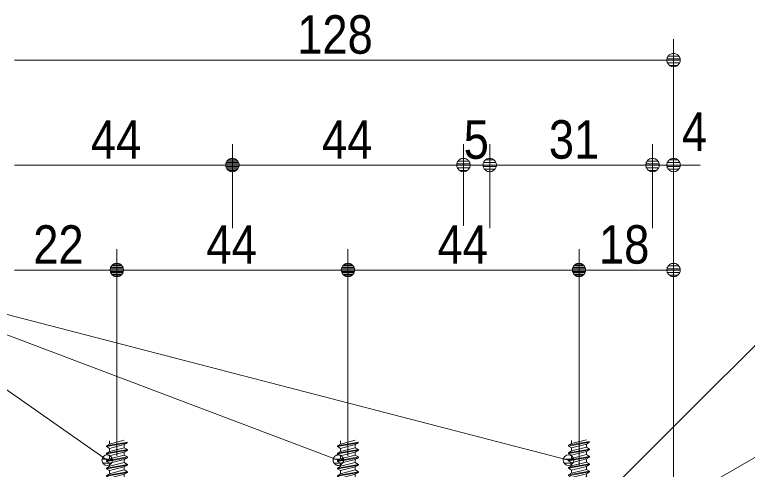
# Model space of a CAD drawing. Units: millimetres, scale not verified, with parts at other scales. Extents: x -6062 to 6062, y -3045 to 3045.
# Drawn here: x 817 to 1515, y 1000 to 1433 of the extents above; entities that cross this region are included whole.
import ezdxf
from ezdxf.enums import TextEntityAlignment as Align

# ---------------------------------------------------------------- set-up
doc = ezdxf.new("R2010")
doc.units = ezdxf.units.MM
doc.header["$LTSCALE"] = 20
for name, color, linetype, lineweight in [('0-0_2寸法-3', 7, 'Continuous', 9), ('0-1_3一般', 7, 'Continuous', 9), ('0-3_2寸法-1', 7, 'Continuous', 9), ('0-4_0', 7, 'Continuous', 9), ('0-5_2寸法-2', 7, 'Continuous', 9)]:
    doc.layers.add(name, color=color, linetype=linetype, lineweight=lineweight)
doc.styles.add('ＭＳ Ｐゴシック', font='')
doc.styles.get('ＭＳ Ｐゴシック').set_extended_font_data('MS PGothic')

# ---------------------------------------------------------------- blocks, each defined once
blk = doc.blocks.new('グループ-70')
at = {"layer": '0-1_3一般'}
for p, q in [((53843.7, 20441.6), (54243.7, 20512.2)), ((54183.7, 20560.2), (53903.7, 20489.5)), ((53903.7, 20548.3), (53903.7, 20489.5)), ((54183.7, 20477.6), (54243.7, 20512.2)), ((53843.7, 20441.6), (53843.7, 20454.9)), ((54243.7, 20384.2), (53843.7, 20313.6)), ((53903.7, 20406.9), (53903.7, 20348.2)), ((54183.7, 20477.6), (54183.7, 20418.9)), ((54183.7, 20336.3), (54243.7, 20370.9)), ((53843.7, 20313.6), (53903.7, 20348.2)), ((53843.7, 20300.2), (53843.7, 20313.6)), ((53843.7, 20300.2), (53903.7, 20265.6)), ((53843.7, 20158.9), (54243.7, 20229.6)), ((53903.7, 20265.6), (54183.7, 20336.3)), ((54183.7, 20277.5), (53903.7, 20206.9)), ((53903.7, 20265.6), (53903.7, 20206.9)), ((54183.7, 20336.3), (54183.7, 20277.5)), ((54243.7, 20242.9), (54183.7, 20277.5)), ((54183.7, 20194.9), (54243.7, 20229.6)), ((54243.7, 20229.6), (54243.7, 20242.9)), ((53843.7, 20158.9), (53843.7, 20172.2)), ((54243.7, 20101.6), (53843.7, 20030.9)), ((53903.7, 20124.3), (53903.7, 20065.5)), ((54183.7, 20194.9), (54183.7, 20136.2)), ((53843.7, 20030.9), (53903.7, 20065.5)), ((53843.7, 20017.6), (53843.7, 20030.9)), ((53843.7, 20017.6), (53903.7, 19982.9)), ((53903.7, 19982.9), (54183.7, 20053.6)), ((54183.7, 19994.9), (53903.7, 19924.2)), ((53903.7, 19982.9), (53903.7, 19924.2)), ((54183.7, 20053.6), (54243.7, 20088.2)), ((54183.7, 20053.6), (54183.7, 19994.9)), ((54243.7, 19960.2), (54183.7, 19994.9)), ((54243.7, 19946.9), (54243.7, 19960.2)), ((53843.7, 19876.2), (54243.7, 19946.9)), ((53843.7, 19876.2), (53843.7, 19889.6)), ((54243.7, 19818.9), (53843.7, 19748.2)), ((53903.7, 19841.6), (53903.7, 19782.9)), ((54183.7, 19912.3), (54243.7, 19946.9)), ((54183.7, 19912.3), (54183.7, 19853.5)), ((53843.7, 19748.2), (53903.7, 19782.9)), ((53843.7, 19734.9), (53843.7, 19748.2)), ((53843.7, 19734.9), (53903.5, 19700.4)), ((53903.5, 19700.4), (53903.7, 19700.3)), ((53903.7, 19700.3), (54183.7, 19770.9)), ((54183.7, 19770.9), (54243.7, 19805.6)), ((54183.7, 19770.9), (54183.7, 19704.9)), ((53853.7, 19654.9), (54233.7, 19654.9)), ((54233.7, 19654.9), (54393.7, 19654.9)), ((54393.7, 19654.9), (54393.7, 19582.7)), ((54043.7, 19394.9), (54043.7, 19346.6))]:
    blk.add_line(p, q, dxfattribs=at)
for points in [[(54243.7, 20525.6), (53843.7, 20454.9), (53903.7, 20489.5)], [(53843.7, 20441.6), (53903.7, 20406.9), (54183.7, 20477.6)], [(53843.7, 20300.2), (54243.7, 20370.9), (54243.7, 20384.2)], [(54243.7, 20384.2), (54183.7, 20418.9), (53903.7, 20348.2)], [(54243.7, 20242.9), (53843.7, 20172.2), (53903.7, 20206.9)], [(53843.7, 20158.9), (53903.7, 20124.3), (54183.7, 20194.9)], [(53843.7, 20017.6), (54243.7, 20088.2), (54243.7, 20101.6)], [(54243.7, 20101.6), (54183.7, 20136.2), (53903.7, 20065.5)], [(54243.7, 19960.2), (53843.7, 19889.6), (53903.7, 19924.2)], [(53843.7, 19876.2), (53903.7, 19841.6), (54183.7, 19912.3)], [(53843.7, 19734.9), (54243.7, 19805.6), (54243.7, 19818.9)], [(54243.7, 19818.9), (54183.7, 19853.5), (53903.7, 19782.9)], [(53693.7, 19582.7), (53693.7, 19654.9), (53853.7, 19654.9)]]:
    blk.add_lwpolyline(points, dxfattribs=at)
for centre, radius, start, end in [((53853.7, 19704.9), 50, 312.40515, 354.8103), ((54233.7, 19704.9), 50, 180, 225), ((53793.7, 19582.7), 100, 180, 205.65891), ((53793.7, 19582.7), 100, 205.65891, 231.31781), ((53853.7, 19704.9), 50, 270, 312.40515), ((54233.7, 19704.9), 50, 225, 270), ((54293.7, 19582.7), 100, 308.68219, 334.34109), ((54293.7, 19582.7), 100, 334.34109, 0), ((54043.7, 19894.9), 500, 231.31781, 250.65891), ((54043.7, 19894.9), 500, 250.65891, 270), ((54043.7, 19894.9), 500, 270, 289.34109), ((54043.7, 19894.9), 500, 289.34109, 308.68219)]:
    blk.add_arc(centre, radius, start, end, dxfattribs=at)
blk = doc.blocks.new('グループ-76')
at = {"layer": '0-1_3一般'}
for p, q in [((58643.7, 20525.6), (58243.7, 20454.9)), ((58243.7, 20441.6), (58643.7, 20512.2)), ((58583.7, 20560.2), (58303.7, 20489.5)), ((58303.7, 20548.3), (58303.7, 20489.5)), ((58583.7, 20477.6), (58643.7, 20512.2)), ((58243.7, 20454.9), (58303.7, 20489.5)), ((58243.7, 20441.6), (58243.7, 20454.9)), ((58243.7, 20441.6), (58303.7, 20406.9)), ((58243.7, 20300.2), (58643.7, 20370.9)), ((58303.7, 20406.9), (58583.7, 20477.6)), ((58583.7, 20418.9), (58303.7, 20348.2)), ((58303.7, 20406.9), (58303.7, 20348.2)), ((58583.7, 20477.6), (58583.7, 20418.9)), ((58643.7, 20384.2), (58583.7, 20418.9)), ((58583.7, 20336.3), (58643.7, 20370.9)), ((58643.7, 20370.9), (58643.7, 20384.2)), ((58243.7, 20300.2), (58243.7, 20313.6)), ((58643.7, 20242.9), (58243.7, 20172.2)), ((58303.7, 20265.6), (58303.7, 20206.9)), ((58583.7, 20336.3), (58583.7, 20277.5)), ((58583.7, 20194.9), (58643.7, 20229.6)), ((58243.7, 20172.2), (58303.7, 20206.9)), ((58243.7, 20158.9), (58243.7, 20172.2)), ((58243.7, 20158.9), (58303.7, 20124.3)), ((58303.7, 20124.3), (58583.7, 20194.9)), ((58583.7, 20136.2), (58303.7, 20065.5)), ((58303.7, 20124.3), (58303.7, 20065.5)), ((58583.7, 20194.9), (58583.7, 20136.2)), ((58643.7, 20101.6), (58583.7, 20136.2)), ((58643.7, 20088.2), (58643.7, 20101.6)), ((58243.7, 20017.6), (58643.7, 20088.2)), ((58243.7, 20017.6), (58243.7, 20030.9)), ((58643.7, 19960.2), (58243.7, 19889.6)), ((58303.7, 19982.9), (58303.7, 19924.2)), ((58583.7, 20053.6), (58643.7, 20088.2)), ((58583.7, 20053.6), (58583.7, 19994.9)), ((58243.7, 19889.6), (58303.7, 19924.2)), ((58243.7, 19876.2), (58243.7, 19889.6)), ((58243.7, 19876.2), (58303.7, 19841.6)), ((58303.7, 19841.6), (58583.7, 19912.3)), ((58583.7, 19853.5), (58303.7, 19782.9)), ((58303.7, 19841.6), (58303.7, 19782.9)), ((58583.7, 19912.3), (58643.7, 19946.9)), ((58583.7, 19912.3), (58583.7, 19853.5)), ((58643.7, 19818.9), (58583.7, 19853.5)), ((58643.7, 19805.6), (58643.7, 19818.9)), ((58243.7, 19734.9), (58643.7, 19805.6)), ((58243.7, 19734.9), (58243.7, 19748.2)), ((58243.7, 19734.9), (58303.5, 19700.4)), ((58303.5, 19700.4), (58303.7, 19700.3)), ((58303.7, 19700.3), (58583.7, 19770.9)), ((58583.7, 19770.9), (58643.7, 19805.6)), ((58583.7, 19770.9), (58583.7, 19704.9)), ((58093.7, 19654.9), (58253.7, 19654.9)), ((58093.7, 19582.7), (58093.7, 19654.9)), ((58793.7, 19654.9), (58793.7, 19582.7)), ((58443.7, 19394.9), (58443.7, 19346.6))]:
    blk.add_line(p, q, dxfattribs=at)
for points in [[(58643.7, 20384.2), (58243.7, 20313.6), (58303.7, 20348.2)], [(58243.7, 20300.2), (58303.7, 20265.6), (58583.7, 20336.3)], [(58243.7, 20158.9), (58643.7, 20229.6), (58643.7, 20242.9)], [(58643.7, 20242.9), (58583.7, 20277.5), (58303.7, 20206.9)], [(58643.7, 20101.6), (58243.7, 20030.9), (58303.7, 20065.5)], [(58243.7, 20017.6), (58303.7, 19982.9), (58583.7, 20053.6)], [(58243.7, 19876.2), (58643.7, 19946.9), (58643.7, 19960.2)], [(58643.7, 19960.2), (58583.7, 19994.9), (58303.7, 19924.2)], [(58643.7, 19818.9), (58243.7, 19748.2), (58303.7, 19782.9)], [(58253.7, 19654.9), (58633.7, 19654.9), (58793.7, 19654.9)]]:
    blk.add_lwpolyline(points, dxfattribs=at)
for centre, radius, start, end in [((58253.7, 19704.9), 50, 312.40515, 354.8103), ((58633.7, 19704.9), 50, 180, 225), ((58193.7, 19582.7), 100, 180, 205.65891), ((58193.7, 19582.7), 100, 205.65891, 231.31781), ((58253.7, 19704.9), 50, 270, 312.40515), ((58633.7, 19704.9), 50, 225, 270), ((58693.7, 19582.7), 100, 308.68219, 334.34109), ((58693.7, 19582.7), 100, 334.34109, 0), ((58443.7, 19894.9), 500, 231.31781, 250.65891), ((58443.7, 19894.9), 500, 250.65891, 270), ((58443.7, 19894.9), 500, 270, 289.34109), ((58443.7, 19894.9), 500, 289.34109, 308.68219)]:
    blk.add_arc(centre, radius, start, end, dxfattribs=at)
blk = doc.blocks.new('グループ-85')
at = {"layer": '0-1_3一般'}
for p, q in [((62643.7, 20451.6), (63043.7, 20522.2)), ((62983.7, 20570.2), (62703.7, 20499.5)), ((62703.7, 20558.3), (62703.7, 20499.5)), ((62983.7, 20487.6), (63043.7, 20522.2)), ((62643.7, 20451.6), (62643.7, 20464.9)), ((63043.7, 20394.2), (62643.7, 20323.6)), ((62703.7, 20416.9), (62703.7, 20358.2)), ((62983.7, 20487.6), (62983.7, 20428.9)), ((62983.7, 20346.3), (63043.7, 20380.9)), ((62643.7, 20323.6), (62703.7, 20358.2)), ((62643.7, 20310.2), (62643.7, 20323.6)), ((62643.7, 20310.2), (62703.7, 20275.6)), ((62643.7, 20168.9), (63043.7, 20239.6)), ((62703.7, 20275.6), (62983.7, 20346.3)), ((62983.7, 20287.5), (62703.7, 20216.9)), ((62703.7, 20275.6), (62703.7, 20216.9)), ((62983.7, 20346.3), (62983.7, 20287.5)), ((63043.7, 20252.9), (62983.7, 20287.5)), ((62983.7, 20204.9), (63043.7, 20239.6)), ((63043.7, 20239.6), (63043.7, 20252.9)), ((62643.7, 20168.9), (62643.7, 20182.2)), ((63043.7, 20111.6), (62643.7, 20040.9)), ((62703.7, 20134.3), (62703.7, 20075.5)), ((62983.7, 20204.9), (62983.7, 20146.2)), ((62983.7, 20063.6), (63043.7, 20098.2)), ((62643.7, 20040.9), (62703.7, 20075.5)), ((62643.7, 20027.6), (62643.7, 20040.9)), ((62643.7, 20027.6), (62703.7, 19992.9)), ((62643.7, 19886.2), (63043.7, 19956.9)), ((62703.7, 19992.9), (62983.7, 20063.6)), ((62983.7, 20004.9), (62703.7, 19934.2)), ((62703.7, 19992.9), (62703.7, 19934.2)), ((62983.7, 20063.6), (62983.7, 20004.9)), ((63043.7, 19970.2), (62983.7, 20004.9)), ((62983.7, 19922.3), (63043.7, 19956.9)), ((63043.7, 19956.9), (63043.7, 19970.2)), ((62643.7, 19886.2), (62643.7, 19899.6)), ((63043.7, 19828.9), (62643.7, 19758.2)), ((62703.7, 19851.6), (62703.7, 19792.9)), ((62983.7, 19922.3), (62983.7, 19863.5)), ((62983.7, 19780.9), (63043.7, 19815.6)), ((62643.7, 19758.2), (62703.7, 19792.9)), ((62643.7, 19744.9), (62643.7, 19758.2)), ((62643.7, 19744.9), (62703.5, 19710.4)), ((62703.5, 19710.4), (62703.7, 19710.3)), ((62703.7, 19710.3), (62983.7, 19780.9)), ((62983.7, 19780.9), (62983.7, 19714.9)), ((62653.7, 19664.9), (63033.7, 19664.9)), ((63033.7, 19664.9), (63193.7, 19664.9)), ((63193.7, 19664.9), (63193.7, 19592.7)), ((62843.7, 19404.9), (62843.7, 19356.6))]:
    blk.add_line(p, q, dxfattribs=at)
for points in [[(63043.7, 20535.6), (62643.7, 20464.9), (62703.7, 20499.5)], [(62643.7, 20451.6), (62703.7, 20416.9), (62983.7, 20487.6)], [(62643.7, 20310.2), (63043.7, 20380.9), (63043.7, 20394.2)], [(63043.7, 20394.2), (62983.7, 20428.9), (62703.7, 20358.2)], [(63043.7, 20252.9), (62643.7, 20182.2), (62703.7, 20216.9)], [(62643.7, 20168.9), (62703.7, 20134.3), (62983.7, 20204.9)], [(62643.7, 20027.6), (63043.7, 20098.2), (63043.7, 20111.6)], [(63043.7, 20111.6), (62983.7, 20146.2), (62703.7, 20075.5)], [(63043.7, 19970.2), (62643.7, 19899.6), (62703.7, 19934.2)], [(62643.7, 19886.2), (62703.7, 19851.6), (62983.7, 19922.3)], [(62643.7, 19744.9), (63043.7, 19815.6), (63043.7, 19828.9)], [(63043.7, 19828.9), (62983.7, 19863.5), (62703.7, 19792.9)], [(62493.7, 19592.7), (62493.7, 19664.9), (62653.7, 19664.9)]]:
    blk.add_lwpolyline(points, dxfattribs=at)
for centre, radius, start, end in [((62653.7, 19714.9), 50, 270, 312.40515), ((62653.7, 19714.9), 50, 312.40515, 354.8103), ((63033.7, 19714.9), 50, 180, 225), ((63033.7, 19714.9), 50, 225, 270), ((62593.7, 19592.7), 100, 180, 205.65891), ((62593.7, 19592.7), 100, 205.65891, 231.31781), ((63093.7, 19592.7), 100, 308.68219, 334.34109), ((63093.7, 19592.7), 100, 334.34109, 0), ((62843.7, 19904.9), 500, 231.31781, 250.65891), ((62843.7, 19904.9), 500, 250.65891, 270), ((62843.7, 19904.9), 500, 270, 289.34109), ((62843.7, 19904.9), 500, 289.34109, 308.68219)]:
    blk.add_arc(centre, radius, start, end, dxfattribs=at)
blk = doc.blocks.new('グループ-101')
at = {"layer": '0-1_3一般'}
for name in ['グループ-70', 'グループ-76', 'グループ-85']:
    blk.add_blockref(name, (0, 0), dxfattribs=at)
blk = doc.blocks.new('グループ-103')
at = {"layer": '0-1_3一般'}
blk.add_blockref('グループ-101', (0, 0), dxfattribs=at)
blk = doc.blocks.new('_Dot')
at = {"layer": '0-4_0'}
for p, q in [((-10, 0), (-20, 0)), ((9.78, 2), (-9.78, 2)), ((7.99, 6), (-7.99, 6)), ((9.16, -3.98), (-9.16, -3.98)), ((6, -7.98), (-6, -7.98))]:
    blk.add_line(p, q, dxfattribs=at)
for points in [[(10, 0), (9.92, 1.25), (9.69, 2.49), (9.3, 3.68), (8.76, 4.82), (8.09, 5.88), (7.29, 6.85), (6.37, 7.71), (5.36, 8.44), (4.26, 9.05), (3.09, 9.51), (1.87, 9.82), (0.63, 9.98), (-0.63, 9.98), (-1.87, 9.82), (-3.09, 9.51), (-4.26, 9.05), (-5.36, 8.44), (-6.37, 7.71), (-7.29, 6.85), (-8.09, 5.88), (-8.76, 4.82), (-9.3, 3.68), (-9.69, 2.49), (-9.92, 1.25), (-10, 0), (0, 0)], [(-10, 0), (-9.92, -1.25), (-9.69, -2.49), (-9.3, -3.68), (-8.76, -4.82), (-8.09, -5.88), (-7.29, -6.85), (-6.37, -7.71), (-5.36, -8.44), (-4.26, -9.05), (-3.09, -9.51), (-1.87, -9.82), (-0.63, -9.98), (0.63, -9.98), (1.87, -9.82), (3.09, -9.51), (4.26, -9.05), (5.36, -8.44), (6.37, -7.71), (7.29, -6.85), (8.09, -5.88), (8.76, -4.82), (9.3, -3.68), (9.69, -2.49), (9.92, -1.25), (10, 0), (0, 0)]]:
    blk.add_lwpolyline(points, close=True, dxfattribs=at)

msp = doc.modelspace()

# ---------------------------------------------------------------- linework, layer by layer
at = {"layer": '0-0_2寸法-3'}
for p, q in [((646.86, 1190.25), (1125.55, 1009.11)), ((646.86, 1190.25), (1344.68, 1009.11)), ((905.71, 1014.11), (905.39, 1014.11)), ((905.71, 1014.11), (905.39, 1014.11)), ((1125.92, 1014.11), (1125.18, 1014.11)), ((1125.92, 1014.11), (1125.18, 1014.11)), ((1344.86, 1014.11), (1344.51, 1014.11)), ((1344.86, 1014.11), (1344.51, 1014.11)), ((910.44, 1010.11), (900.66, 1010.11)), ((909.55, 1006.11), (901.55, 1006.11)), ((1130.46, 1010.11), (1120.64, 1010.11)), ((1129.55, 1006.11), (1121.55, 1006.11)), ((1349.58, 1010.11), (1339.79, 1010.11)), ((1348.68, 1006.11), (1340.69, 1006.11))]:
    msp.add_line(p, q, dxfattribs=at)
for points in [[(905.55, 1009.11), (646.86, 1190.25), (360.56, 1190.25)], [(1394.18, 990.25), (1594.18, 1190.25), (1791.74, 1190.25)], [(1351.08, 912.75), (1658.52, 1090.25), (1968.17, 1090.25)], [(1120.62, 1008.25), (1120.58, 1008.49), (1120.56, 1008.74), (1120.54, 1008.98), (1120.54, 1009.23), (1120.55, 1009.47), (1120.58, 1009.72), (1120.61, 1009.96), (1120.66, 1010.2), (1120.72, 1010.44), (1120.79, 1010.68), (1120.87, 1010.91), (1120.97, 1011.13), (1121.07, 1011.36), (1121.19, 1011.57), (1121.31, 1011.78), (1121.45, 1011.99), (1121.6, 1012.19), (1121.75, 1012.38), (1121.92, 1012.56), (1122.09, 1012.73), (1122.27, 1012.9), (1122.46, 1013.05), (1122.66, 1013.2), (1122.86, 1013.34), (1123.07, 1013.46), (1123.29, 1013.58), (1123.51, 1013.69), (1123.74, 1013.78), (1123.97, 1013.86), (1124.21, 1013.94), (1124.44, 1014), (1124.69, 1014.04), (1124.93, 1014.08), (1125.17, 1014.11), (1125.42, 1014.12), (1125.66, 1014.12), (1125.91, 1014.11), (1126.15, 1014.08), (1126.4, 1014.05)], [(1120.87, 1010.91), (1120.97, 1011.13), (1121.07, 1011.36), (1121.19, 1011.57), (1121.31, 1011.78), (1121.45, 1011.99), (1121.6, 1012.19), (1121.75, 1012.38), (1121.92, 1012.56), (1122.09, 1012.73), (1122.27, 1012.9), (1122.46, 1013.05), (1122.66, 1013.2), (1122.86, 1013.34), (1123.07, 1013.46), (1123.29, 1013.58), (1123.51, 1013.69), (1123.74, 1013.78), (1123.97, 1013.86), (1124.21, 1013.94), (1124.44, 1014), (1124.69, 1014.04), (1124.93, 1014.08), (1125.17, 1014.11), (1125.42, 1014.12), (1125.66, 1014.12), (1125.91, 1014.11), (1126.15, 1014.08), (1126.4, 1014.05), (1126.64, 1014), (1126.88, 1013.94), (1127.11, 1013.87), (1127.34, 1013.79), (1127.57, 1013.69), (1127.79, 1013.59), (1128.01, 1013.47), (1128.22, 1013.35), (1128.43, 1013.21), (1128.62, 1013.06), (1128.81, 1012.91)], [(1126.4, 1014.05), (1126.64, 1014), (1126.88, 1013.94), (1127.11, 1013.87), (1127.34, 1013.79), (1127.57, 1013.69), (1127.79, 1013.59), (1128.01, 1013.47), (1128.22, 1013.35), (1128.43, 1013.21), (1128.62, 1013.06), (1128.81, 1012.91), (1129, 1012.74), (1129.17, 1012.57), (1129.34, 1012.39), (1129.49, 1012.2), (1129.64, 1012), (1129.78, 1011.8), (1129.9, 1011.59), (1130.02, 1011.37), (1130.12, 1011.15), (1130.22, 1010.92), (1130.3, 1010.69), (1130.37, 1010.46), (1130.43, 1010.22), (1130.48, 1009.98), (1130.52, 1009.73), (1130.54, 1009.49), (1130.56, 1009.24), (1130.56, 1009), (1130.54, 1008.75), (1130.52, 1008.51), (1130.48, 1008.26), (1130.44, 1008.02), (1130.38, 1007.78), (1130.31, 1007.55), (1130.22, 1007.32), (1130.13, 1007.09), (1130.03, 1006.87), (1129.91, 1006.65)], [(1128.81, 1012.91), (1129, 1012.74), (1129.17, 1012.57), (1129.34, 1012.39), (1129.49, 1012.2), (1129.64, 1012), (1129.78, 1011.8), (1129.9, 1011.59), (1130.02, 1011.37), (1130.12, 1011.15), (1130.22, 1010.92), (1130.3, 1010.69), (1130.37, 1010.46), (1130.43, 1010.22), (1130.48, 1009.98), (1130.52, 1009.73), (1130.54, 1009.49), (1130.56, 1009.24), (1130.56, 1009), (1130.54, 1008.75), (1130.52, 1008.51), (1130.48, 1008.26), (1130.44, 1008.02), (1130.38, 1007.78), (1130.31, 1007.55), (1130.22, 1007.32), (1130.13, 1007.09), (1130.03, 1006.87), (1129.91, 1006.65), (1129.78, 1006.44), (1129.65, 1006.24), (1129.5, 1006.04), (1129.35, 1005.85), (1129.18, 1005.67), (1129.01, 1005.49), (1128.83, 1005.33), (1128.64, 1005.17), (1128.44, 1005.02), (1128.24, 1004.89), (1128.02, 1004.76)], [(1121.76, 1005.84), (1121.61, 1006.02), (1121.46, 1006.22), (1121.32, 1006.43), (1121.2, 1006.64), (1121.08, 1006.85), (1120.97, 1007.08), (1120.88, 1007.3), (1120.8, 1007.53), (1120.73, 1007.77), (1120.67, 1008.01), (1120.62, 1008.25), (1120.58, 1008.49), (1120.56, 1008.74), (1120.54, 1008.98), (1120.54, 1009.23), (1120.55, 1009.47), (1120.58, 1009.72), (1120.61, 1009.96), (1120.66, 1010.2), (1120.72, 1010.44), (1120.79, 1010.68), (1120.87, 1010.91)], [(1128.02, 1004.76), (1127.81, 1004.64), (1127.59, 1004.54), (1127.36, 1004.44), (1127.13, 1004.36), (1126.89, 1004.29), (1126.65, 1004.23), (1126.41, 1004.18), (1126.17, 1004.14), (1125.93, 1004.12), (1125.68, 1004.11), (1125.43, 1004.11), (1125.19, 1004.12), (1124.94, 1004.14), (1124.7, 1004.18), (1124.46, 1004.22), (1124.22, 1004.28), (1123.99, 1004.35), (1123.75, 1004.44), (1123.53, 1004.53), (1123.31, 1004.64), (1123.09, 1004.75), (1122.88, 1004.88), (1122.67, 1005.01), (1122.48, 1005.16), (1122.28, 1005.32), (1122.1, 1005.48), (1121.93, 1005.65), (1121.76, 1005.84), (1121.61, 1006.02), (1121.46, 1006.22), (1121.32, 1006.43), (1121.2, 1006.64), (1121.08, 1006.85), (1120.97, 1007.08), (1120.88, 1007.3), (1120.8, 1007.53), (1120.73, 1007.77), (1120.67, 1008.01), (1120.62, 1008.25)], [(1129.91, 1006.65), (1129.78, 1006.44), (1129.65, 1006.24), (1129.5, 1006.04), (1129.35, 1005.85), (1129.18, 1005.67), (1129.01, 1005.49), (1128.83, 1005.33), (1128.64, 1005.17), (1128.44, 1005.02), (1128.24, 1004.89), (1128.02, 1004.76), (1127.81, 1004.64), (1127.59, 1004.54), (1127.36, 1004.44), (1127.13, 1004.36), (1126.89, 1004.29), (1126.65, 1004.23), (1126.41, 1004.18), (1126.17, 1004.14), (1125.93, 1004.12), (1125.68, 1004.11), (1125.43, 1004.11), (1125.19, 1004.12), (1124.94, 1004.14), (1124.7, 1004.18), (1124.46, 1004.22), (1124.22, 1004.28), (1123.99, 1004.35), (1123.75, 1004.44), (1123.53, 1004.53), (1123.31, 1004.64), (1123.09, 1004.75), (1122.88, 1004.88), (1122.67, 1005.01), (1122.48, 1005.16), (1122.28, 1005.32), (1122.1, 1005.48), (1121.93, 1005.65), (1121.76, 1005.84)]]:
    msp.add_lwpolyline(points, dxfattribs=at)
for centre in [(905.55, 1009.11), (905.55, 1009.11), (1344.68, 1009.11), (1344.68, 1009.11)]:
    msp.add_circle(centre, 5.01, dxfattribs=at)
at = {"layer": '0-3_2寸法-1'}
for p, q in [((1444.68, 1310.25), (1444.68, 1410.25)), ((817.4, 1390.25), (1431.97, 1390.25)), ((1024.68, 1230.25), (1024.68, 1310.25)), ((1024.68, 1230.25), (1024.68, 1310.25)), ((1244.68, 1232.25), (1244.68, 1310.25)), ((1244.68, 1232.25), (1244.68, 1310.25)), ((1269.68, 1230.25), (1269.68, 1310.25)), ((1269.68, 1230.25), (1269.68, 1310.25)), ((1424.68, 1230.25), (1424.68, 1310.25)), ((817.4, 1290.25), (1011.97, 1290.25)), ((1037.4, 1290.25), (1231.97, 1290.25)), ((1231.97, 1290.25), (1219.26, 1290.25)), ((1244.68, 1290.25), (1269.68, 1290.25)), ((1411.97, 1290.25), (1282.4, 1290.25)), ((1282.4, 1290.25), (1295.11, 1290.25)), ((914.68, 1013.29), (914.68, 1210.25)), ((914.68, 1013.29), (914.68, 1210.25)), ((1134.68, 1013.29), (1134.68, 1210.25)), ((1134.68, 1013.29), (1134.68, 1210.25)), ((1354.68, 1004.75), (1354.68, 1210.25)), ((1354.68, 1004.75), (1354.68, 1210.25)), ((1444.68, 970.25), (1444.68, 1210.25)), ((901.97, 1190.25), (817.4, 1190.25)), ((927.4, 1190.25), (1121.97, 1190.25)), ((1341.97, 1190.25), (1147.4, 1190.25)), ((1367.4, 1190.25), (1431.97, 1190.25))]:
    msp.add_line(p, q, dxfattribs=at)
at = {"layer": '0-5_2寸法-2'}
for p, q in [((1424.68, 1230.25), (1424.68, 1310.25)), ((1444.68, 1210.25), (1444.68, 1310.25)), ((1411.97, 1290.25), (1399.26, 1290.25)), ((1424.68, 1290.25), (1444.68, 1290.25)), ((1457.4, 1290.25), (1470.11, 1290.25))]:
    msp.add_line(p, q, dxfattribs=at)

# ---------------------------------------------------------------- block references
at = {"layer": '0-1_3一般', "xscale": 0.05, "yscale": 0.05}
msp.add_blockref('グループ-103', (-1787.5, 0), dxfattribs=at)
at = {"layer": '0-3_2寸法-1', "xscale": 0.6356201, "yscale": 0.6356201}
for p in [(1444.68, 1390.25), (1024.68, 1290.25), (1244.68, 1290.25), (1244.68, 1290.25), (1424.68, 1290.25), (914.68, 1190.25), (1134.68, 1190.25), (1354.68, 1190.25), (1444.68, 1190.25)]:
    msp.add_blockref('_Dot', p, dxfattribs=at)
at = {"layer": '0-3_2寸法-1', "xscale": 0.6356201, "yscale": 0.6356201, "rotation": 180}
for p in [(1024.68, 1290.25), (1269.68, 1290.25), (1269.68, 1290.25), (914.68, 1190.25), (1134.68, 1190.25), (1354.68, 1190.25)]:
    msp.add_blockref('_Dot', p, dxfattribs=at)
at = {"layer": '0-5_2寸法-2', "xscale": 0.6356201, "yscale": 0.6356201}
msp.add_blockref('_Dot', (1424.68, 1290.25), dxfattribs=at)
at = {"layer": '0-5_2寸法-2', "xscale": 0.6356201, "yscale": 0.6356201, "rotation": 180}
msp.add_blockref('_Dot', (1444.68, 1290.25), dxfattribs=at)

# ---------------------------------------------------------------- texts
at = {"layer": '0-3_2寸法-1', "style": 'ＭＳ Ｐゴシック', "width": 0.9}
for s, p in [('128', (1086.36, 1385.29)), ('44', (889.99, 1285.19)), ('44', (1109.99, 1285.19)), ('5', (1244.89, 1285.19)), ('31', (1325.96, 1285.29)), ('22', (835.09, 1185.19)), ('44', (999.99, 1185.19)), ('44', (1219.99, 1185.19)), ('18', (1373.65, 1185.29))]:
    msp.add_text(s, height=36.66, dxfattribs=at).set_placement(p, align=Align.BOTTOM_LEFT)
at = {"layer": '0-5_2寸法-2', "style": 'ＭＳ Ｐゴシック', "width": 0.9}
msp.add_text('4', height=36.66, dxfattribs=at).set_placement((1452.6, 1292.72), align=Align.BOTTOM_LEFT)

doc.saveas('drawing.dxf')
